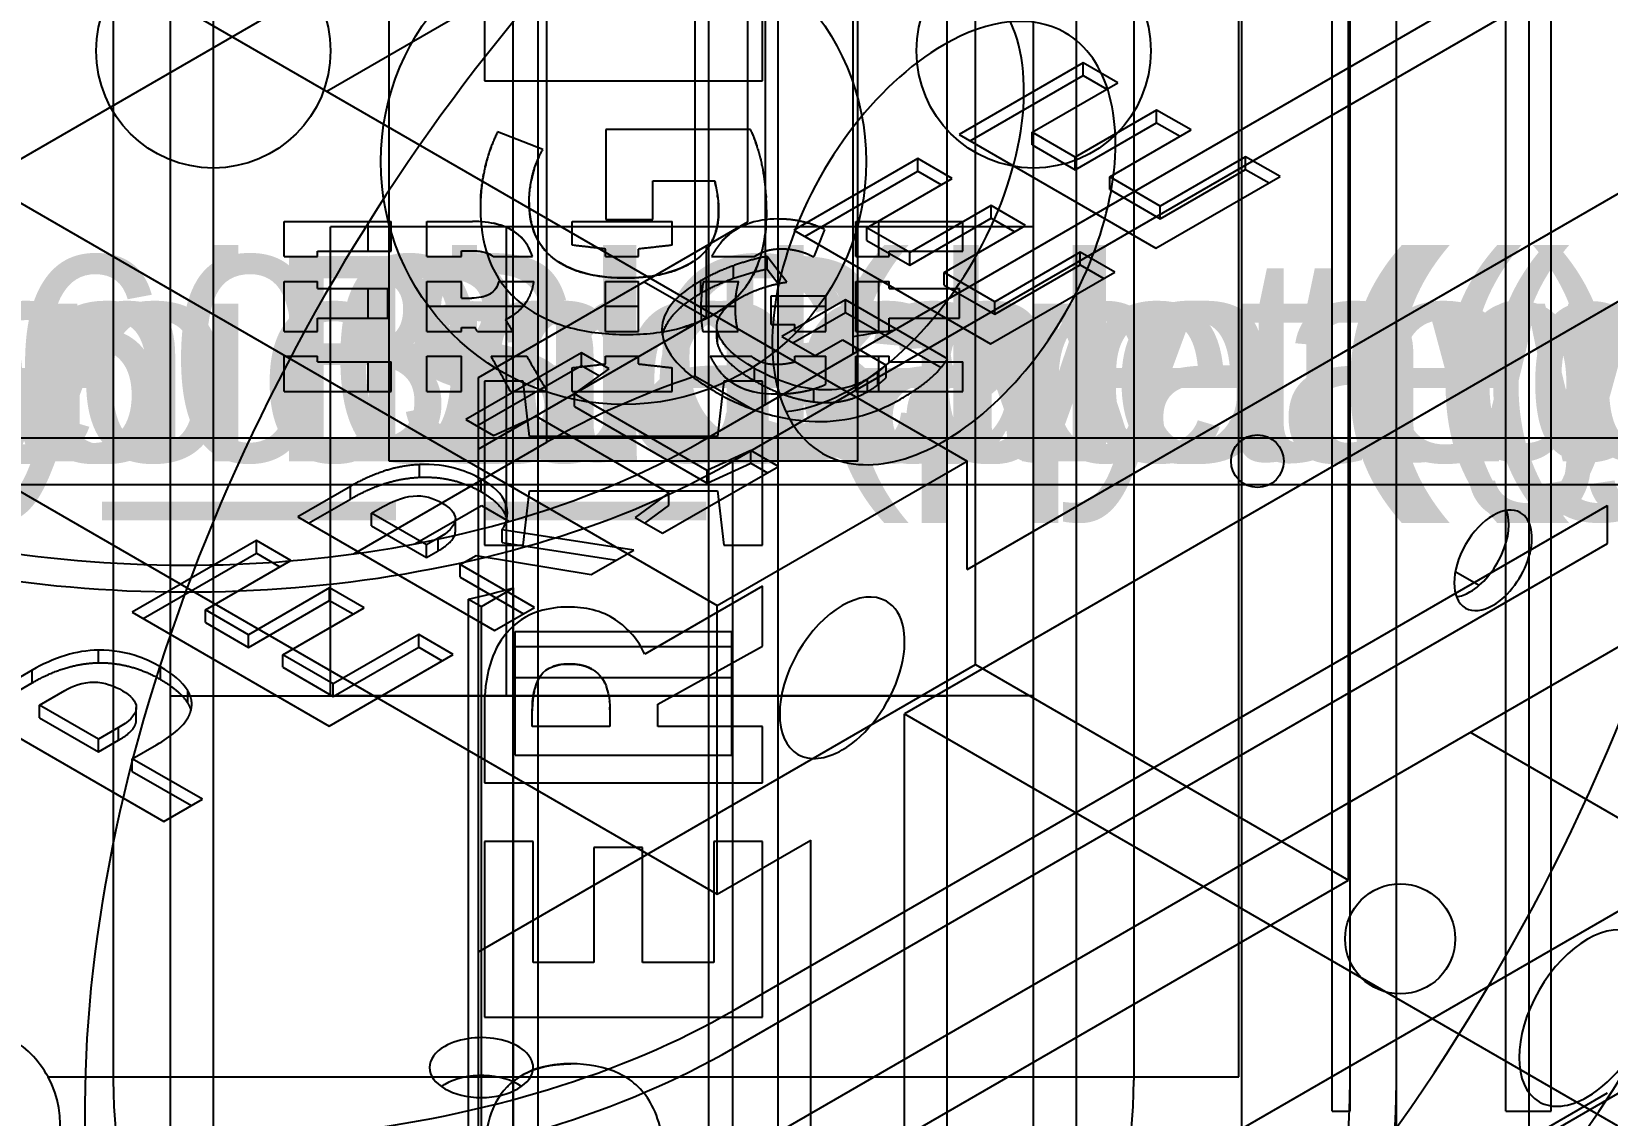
# Model space of a CAD drawing. Header units: millimetres. Extents: x 179.6 to 240.5, y 113.4 to 183.6.
# Drawn here: x 199.9 to 226.79, y 137.34 to 155.83 of the extents above; entities that cross this region are included whole.
import ezdxf
from ezdxf.enums import TextEntityAlignment as Align

# ---------------------------------------------------------------- set-up
doc = ezdxf.new("R2010")
doc.units = ezdxf.units.MM
for name, color, linetype in [('A_08_Bay_Brackets_Bay_Lid', 7, 'CONTINUOUS'), ('A_08_Bay_Brackets_El_AS5600_Cap', 7, 'CONTINUOUS'), ('A_08_Bay_Brackets_El_Servo_Bracket', 7, 'CONTINUOUS'), ('A_08_Bay_Brackets_El_Servo_Sleeve', 7, 'CONTINUOUS'), ('A_08_Bay_Brackets_El_Sleeve_Backplate', 7, 'CONTINUOUS'), ('A_08_Bay_Brackets_Electronics_Bay', 7, 'CONTINUOUS'), ('V_08_Bay_Brackets_Bay_Lid_0', 7, 'CONTINUOUS'), ('V_08_Bay_Brackets_Bay_Lid_1', 7, 'CONTINUOUS'), ('V_08_Bay_Brackets_Bay_Lid_2', 7, 'CONTINUOUS'), ('V_08_Bay_Brackets_Bay_Lid_3', 7, 'CONTINUOUS'), ('V_08_Bay_Brackets_El_AS5600_Cap_0', 7, 'CONTINUOUS'), ('V_08_Bay_Brackets_El_AS5600_Cap_1', 7, 'CONTINUOUS'), ('V_08_Bay_Brackets_El_AS5600_Cap_2', 7, 'CONTINUOUS'), ('V_08_Bay_Brackets_El_AS5600_Cap_3', 7, 'CONTINUOUS'), ('V_08_Bay_Brackets_El_Servo_Bracket_0', 7, 'CONTINUOUS'), ('V_08_Bay_Brackets_El_Servo_Bracket_1', 7, 'CONTINUOUS'), ('V_08_Bay_Brackets_El_Servo_Bracket_2', 7, 'CONTINUOUS'), ('V_08_Bay_Brackets_El_Servo_Bracket_3', 7, 'CONTINUOUS'), ('V_08_Bay_Brackets_El_Servo_Sleeve_1', 7, 'CONTINUOUS'), ('V_08_Bay_Brackets_El_Servo_Sleeve_2', 7, 'CONTINUOUS'), ('V_08_Bay_Brackets_El_Servo_Sleeve_3', 7, 'CONTINUOUS'), ('V_08_Bay_Brackets_El_Sleeve_Backplate_0', 7, 'CONTINUOUS'), ('V_08_Bay_Brackets_El_Sleeve_Backplate_1', 7, 'CONTINUOUS'), ('V_08_Bay_Brackets_El_Sleeve_Backplate_3', 7, 'CONTINUOUS'), ('V_08_Bay_Brackets_Electronics_Bay_0', 7, 'CONTINUOUS'), ('V_08_Bay_Brackets_Electronics_Bay_1', 7, 'CONTINUOUS'), ('V_08_Bay_Brackets_Electronics_Bay_2', 7, 'CONTINUOUS'), ('V_08_Bay_Brackets_Electronics_Bay_3', 7, 'CONTINUOUS')]:
    doc.layers.add(name, color=color, linetype=linetype)
doc.styles.get("Standard").update_dxf_attribs({"font": 'arial.ttf'})

msp = doc.modelspace()

# ---------------------------------------------------------------- linework, layer by layer
at = {"layer": 'V_08_Bay_Brackets_Bay_Lid_0'}
msp.add_line((223.194, 148.104), (223.194, 148.896), dxfattribs=at)
for points in [[(196.806, 148.896), (197.136, 148.896), (198.112, 148.896), (199.684, 148.896), (201.773, 148.896), (204.275, 148.896), (207.064, 148.896), (210, 148.896), (212.936, 148.896), (215.725, 148.896), (218.227, 148.896), (220.316, 148.896), (221.888, 148.896), (222.864, 148.896), (223.194, 148.896)], [(196.806, 148.104), (197.136, 148.104), (198.112, 148.104), (199.684, 148.104), (201.773, 148.104), (204.275, 148.104), (207.064, 148.104), (210, 148.104), (212.936, 148.104), (215.725, 148.104), (218.227, 148.104), (220.316, 148.104), (221.888, 148.104), (222.864, 148.104), (223.194, 148.104)]]:
    msp.add_open_spline(points, degree=1, dxfattribs=at)
at = {"layer": 'V_08_Bay_Brackets_Bay_Lid_1'}
for p, q in [((223.194, 137.944), (223.194, 159.056)), ((207.625, 157.98), (207.625, 154.986)), ((212.375, 154.986), (212.375, 157.98)), ((207.625, 154.986), (212.375, 154.986)), ((212.169, 154.155), (209.701, 154.155)), ((209.701, 154.155), (209.701, 152.625)), ((208.623, 153.815), (207.851, 154.115)), ((210.499, 152.625), (210.499, 153.283)), ((210.499, 153.283), (211.557, 153.283)), ((209.701, 152.625), (210.499, 152.625)), ((207.625, 149.864), (207.625, 147.07)), ((208.29, 149.864), (207.625, 149.864)), ((208.397, 148.919), (208.29, 149.864)), ((211.71, 149.864), (211.603, 148.919)), ((212.375, 149.864), (211.71, 149.864)), ((212.375, 147.07), (212.375, 149.864)), ((211.603, 148.919), (208.397, 148.919)), ((208.29, 147.07), (208.397, 147.994)), ((208.397, 147.994), (211.603, 147.994)), ((211.603, 147.994), (211.71, 147.07)), ((207.625, 147.07), (208.29, 147.07)), ((211.71, 147.07), (212.375, 147.07)), ((212.375, 146.371), (210.366, 145.207)), ((212.375, 145.346), (212.375, 146.371)), ((210.585, 144.355), (212.375, 145.346)), ((207.625, 144.282), (207.625, 143.012)), ((208.443, 143.976), (208.443, 144.242)), ((209.767, 144.262), (209.767, 143.976)), ((210.585, 143.976), (210.585, 144.355)), ((209.767, 143.976), (208.443, 143.976)), ((212.375, 143.976), (210.585, 143.976)), ((212.375, 143.012), (212.375, 143.976)), ((207.625, 143.012), (212.375, 143.012)), ((207.625, 142.014), (207.625, 139.02)), ((208.457, 142.014), (207.625, 142.014)), ((208.457, 139.951), (208.457, 142.014)), ((209.494, 141.914), (209.494, 139.951)), ((210.326, 141.914), (209.494, 141.914)), ((210.326, 139.951), (210.326, 141.914)), ((212.375, 142.014), (211.543, 142.014)), ((211.543, 142.014), (211.543, 139.951)), ((212.375, 139.02), (212.375, 142.014)), ((209.494, 139.951), (208.457, 139.951)), ((211.543, 139.951), (210.326, 139.951)), ((207.625, 139.02), (212.375, 139.02))]:
    msp.add_line(p, q, dxfattribs=at)
msp.add_arc((210, 137.944), 13.194, 180, 0, dxfattribs=at)
for points, degree in [([(212.381, 153.476), (212.316, 153.826), (212.169, 154.155)], 2), ([(207.851, 154.115), (207.712, 153.831), (207.638, 153.516)], 2), ([(207.73, 153.827), (207.752, 153.887)], 1), ([(207.788, 153.977), (207.788, 153.977)], 1), ([(212.185, 154.117), (212.236, 153.998), (212.276, 153.88)], 2), ([(207.651, 153.567), (207.677, 153.661)], 1), ([(207.684, 153.685), (207.684, 153.685)], 1), ([(207.691, 153.708), (207.73, 153.827)], 1), ([(208.447, 153.376), (208.503, 153.609), (208.623, 153.815)], 2), ([(208.56, 153.695), (208.522, 153.617), (208.493, 153.534)], 2), ([(212.297, 153.816), (212.3, 153.808)], 1), ([(212.342, 153.657), (212.347, 153.639)], 1), ([(207.638, 153.516), (207.557, 153.17), (207.559, 152.811)], 2), ([(207.597, 153.309), (207.6, 153.327)], 1), ([(207.604, 153.349), (207.615, 153.408)], 1), ([(207.638, 153.516), (207.648, 153.556)], 1), ([(208.39, 152.911), (208.39, 153.146), (208.447, 153.376)], 2), ([(208.447, 153.376), (208.429, 153.296)], 1), ([(208.475, 153.48), (208.447, 153.376)], 1), ([(212.441, 152.744), (212.444, 153.116), (212.381, 153.476)], 2), ([(207.562, 152.967), (207.566, 153.06), (207.576, 153.15)], 2), ([(207.58, 153.185), (207.585, 153.224)], 1), ([(208.408, 153.174), (208.407, 153.163)], 1), ([(211.557, 153.283), (211.583, 153.162), (211.603, 153.037)], 2), ([(211.576, 153.192), (211.557, 153.283)], 1), ([(212.411, 153.277), (212.418, 153.215)], 1), ([(208.39, 152.911), (208.39, 152.265), (208.823, 151.946)], 2), ([(211.603, 153.037), (211.624, 152.906), (211.623, 152.764)], 2), ([(211.61, 152.991), (211.603, 153.037)], 1), ([(211.623, 152.764), (211.623, 152.837), (211.618, 152.905)], 2), ([(212.434, 153.026), (212.435, 152.998)], 1), ([(212.441, 152.79), (212.441, 152.744)], 1), ([(211.474, 152.187), (211.623, 152.424), (211.623, 152.764)], 2), ([(212.441, 152.744), (212.44, 152.658)], 1), ([(212.432, 152.498), (212.425, 152.413), (212.414, 152.333)], 2), ([(211.318, 152.003), (211.327, 152.011)], 1), ([(211.413, 152.103), (211.441, 152.139)], 1), ([(212.34, 151.993), (212.328, 151.956)], 1), ([(212.373, 152.114), (212.37, 152.101)], 1), ([(210.033, 151.627), (209.61, 151.627), (209.166, 151.694), (208.823, 151.946)], 3), ([(208.823, 151.946), (209.255, 151.627), (210.033, 151.627)], 2), ([(211.191, 151.906), (210.852, 151.689), (210.435, 151.627), (210.033, 151.627)], 3), ([(210.033, 151.627), (210.758, 151.627), (211.191, 151.906)], 2), ([(211.191, 151.906), (211.236, 151.937)], 1), ([(212.292, 151.854), (212.216, 151.661), (212.103, 151.5)], 2), ([(211.8, 151.178), (211.469, 150.912), (211.015, 150.783)], 2), ([(209.864, 145.796), (209.629, 145.954), (209.34, 146.013), (209.055, 146.012)], 3), ([(210.366, 145.207), (210.253, 145.444), (210.081, 145.651), (209.864, 145.796)], 3), ([(208.583, 144.838), (208.686, 144.992), (208.886, 145.043), (209.075, 145.04)], 3), ([(209.075, 145.04), (208.909, 145.04), (208.789, 144.995)], 2), ([(209.452, 144.958), (209.3, 145.04), (209.075, 145.04)], 2), ([(208.583, 144.838), (208.443, 144.635), (208.443, 144.242)], 2), ([(208.443, 144.242), (208.444, 144.453), (208.471, 144.671), (208.583, 144.838)], 3), ([(209.526, 144.91), (209.517, 144.917)], 1), ([(209.627, 144.806), (209.599, 144.844), (209.566, 144.875)], 2), ([(209.649, 144.773), (209.647, 144.775)], 1), ([(209.685, 144.706), (209.674, 144.729)], 1), ([(209.717, 144.625), (209.708, 144.651)], 1), ([(209.734, 144.566), (209.718, 144.621)], 1), ([(209.761, 144.401), (209.761, 144.405)], 1), ([(209.767, 144.262), (209.767, 144.307)], 1), ([(208.008, 137.822), (208.39, 138.221), (209.102, 138.221)], 2), ([(209.93, 138.052), (209.675, 138.174), (209.388, 138.222), (209.102, 138.221)], 3), ([(210.486, 137.513), (210.362, 137.746), (210.169, 137.94), (209.93, 138.052)], 3), ([(210.685, 136.545), (210.684, 136.879), (210.642, 137.221), (210.486, 137.513)], 3)]:
    msp.add_open_spline(points, degree=degree, dxfattribs=at)
for points, knots in [([(207.559, 152.811), (207.558, 152.532), (207.594, 152.251), (207.688, 151.988), (207.792, 151.689), (207.977, 151.42), (208.221, 151.218)], [0, 0, 0, 0, 0.468501, 0.468501, 0.468501, 1, 1, 1, 1]), ([(208.823, 151.946), (208.661, 152.064), (208.536, 152.23), (208.469, 152.419), (208.414, 152.577), (208.388, 152.741), (208.39, 152.911)], [0, 0, 0, 0, 0.546435, 0.546435, 0.546435, 1, 1, 1, 1]), ([(211.623, 152.764), (211.625, 152.633), (211.606, 152.505), (211.566, 152.382), (211.502, 152.185), (211.366, 152.017), (211.191, 151.906)], [0, 0, 0, 0, 0.384908, 0.384908, 0.384908, 1, 1, 1, 1]), ([(211.8, 151.178), (212.016, 151.35), (212.183, 151.58), (212.285, 151.836), (212.4, 152.123), (212.441, 152.435), (212.441, 152.744)], [0, 0, 0, 0, 0.47239, 0.47239, 0.47239, 1, 1, 1, 1]), ([(208.221, 151.218), (208.473, 151.005), (208.778, 150.861), (209.097, 150.776), (209.408, 150.693), (209.731, 150.662), (210.053, 150.662)], [0, 0, 0, 0, 0.506692, 0.506692, 0.506692, 1, 1, 1, 1]), ([(210.053, 150.662), (210.358, 150.662), (210.664, 150.691), (210.959, 150.768), (211.263, 150.847), (211.555, 150.98), (211.8, 151.178)], [0, 0, 0, 0, 0.491678, 0.491678, 0.491678, 1, 1, 1, 1]), ([(209.055, 146.012), (208.886, 146.013), (208.721, 145.989), (208.56, 145.94), (208.345, 145.871), (208.15, 145.742), (208.004, 145.569)], [0, 0, 0, 0, 0.425076, 0.425076, 0.425076, 1, 1, 1, 1]), ([(208.004, 145.569), (207.871, 145.415), (207.78, 145.228), (207.722, 145.033), (207.65, 144.791), (207.625, 144.536), (207.625, 144.282)], [0, 0, 0, 0, 0.447489, 0.447489, 0.447489, 1, 1, 1, 1]), ([(209.075, 145.04), (209.189, 145.043), (209.298, 145.023), (209.403, 144.982), (209.5, 144.941), (209.579, 144.876), (209.639, 144.788), (209.74, 144.636), (209.767, 144.445), (209.767, 144.262)], [0, 0, 0, 0, 0.279903, 0.279903, 0.279903, 0.540968, 0.540968, 0.540968, 1, 1, 1, 1]), ([(209.102, 138.221), (208.944, 138.223), (208.788, 138.206), (208.634, 138.17), (208.398, 138.115), (208.175, 137.999), (208.008, 137.822)], [0, 0, 0, 0, 0.391728, 0.391728, 0.391728, 1, 1, 1, 1]), ([(208.008, 137.822), (207.872, 137.681), (207.778, 137.503), (207.72, 137.315), (207.649, 137.086), (207.625, 136.845), (207.625, 136.605)], [0, 0, 0, 0, 0.452398, 0.452398, 0.452398, 1, 1, 1, 1])]:
    msp.add_open_spline(points, degree=3, knots=knots, dxfattribs=at)
at = {"layer": 'V_08_Bay_Brackets_Bay_Lid_2'}
for p, q in [((199.444, 148.896), (220.556, 148.896)), ((220.556, 148.104), (220.556, 148.896)), ((199.444, 148.104), (220.556, 148.104))]:
    msp.add_line(p, q, dxfattribs=at)
for points in [[(220.556, 148.896), (222.033, 148.896), (223.492, 148.896), (224.913, 148.896), (226.28, 148.896), (227.575, 148.896), (228.782, 148.896), (229.885, 148.896), (230.871, 148.896), (231.728, 148.896), (232.443, 148.896), (233.01, 148.896), (233.419, 148.896), (233.667, 148.896), (233.75, 148.896)], [(220.556, 148.104), (222.033, 148.104), (223.492, 148.104), (224.913, 148.104), (226.28, 148.104), (227.575, 148.104), (228.782, 148.104), (229.885, 148.104), (230.871, 148.104), (231.728, 148.104), (232.443, 148.104), (233.01, 148.104), (233.419, 148.104), (233.667, 148.104), (233.75, 148.104)]]:
    msp.add_open_spline(points, degree=1, dxfattribs=at)
at = {"layer": 'V_08_Bay_Brackets_Bay_Lid_3'}
for p, q in [((193.206, 149.901), (208.134, 158.519)), ((217.847, 155.293), (215.73, 154.07)), ((218.435, 154.953), (217.847, 155.293)), ((217.847, 155.077), (217.847, 155.293)), ((215.916, 153.963), (217.847, 155.077)), ((216.976, 154.111), (218.435, 154.953)), ((217.847, 155.077), (218.248, 154.845)), ((219.098, 154.489), (217.71, 153.687)), ((219.686, 154.149), (219.098, 154.489)), ((219.098, 154.273), (219.098, 154.489)), ((217.71, 153.472), (219.098, 154.273)), ((218.298, 153.348), (219.686, 154.149)), ((219.098, 154.273), (219.499, 154.041)), ((215.73, 154.07), (219.088, 152.131)), ((217.71, 153.687), (216.976, 154.111)), ((216.976, 153.896), (216.976, 154.111)), ((216.976, 153.896), (217.71, 153.472)), ((215.024, 153.663), (212.907, 152.441)), ((215.612, 153.324), (215.024, 153.663)), ((215.024, 153.448), (215.024, 153.663)), ((217.71, 153.472), (217.71, 153.687)), ((220.617, 153.693), (219.159, 152.851)), ((221.205, 153.353), (220.617, 153.693)), ((220.617, 153.477), (220.617, 153.693)), ((213.094, 152.333), (215.024, 153.448)), ((214.154, 152.482), (215.612, 153.324)), ((215.024, 153.448), (215.425, 153.216)), ((219.159, 152.851), (218.298, 153.348)), ((218.298, 153.132), (218.298, 153.348)), ((219.088, 152.131), (221.205, 153.353)), ((219.159, 152.635), (220.617, 153.477)), ((220.617, 153.477), (221.019, 153.246)), ((218.298, 153.132), (219.159, 152.635)), ((216.275, 152.859), (214.887, 152.058)), ((216.863, 152.52), (216.275, 152.859)), ((216.275, 152.644), (216.275, 152.859)), ((219.159, 152.635), (219.159, 152.851)), ((214.887, 151.842), (216.275, 152.644)), ((215.475, 151.718), (216.863, 152.52)), ((216.275, 152.644), (216.677, 152.412)), ((212.907, 152.441), (216.266, 150.502)), ((214.887, 152.058), (214.154, 152.482)), ((214.154, 152.266), (214.154, 152.482)), ((214.154, 152.266), (214.887, 151.842)), ((212.785, 151.555), (212.451, 151.993)), ((212.451, 151.777), (212.451, 151.993)), ((214.887, 151.842), (214.887, 152.058)), ((217.795, 152.063), (216.336, 151.221)), ((218.383, 151.724), (217.795, 152.063)), ((217.795, 151.848), (217.795, 152.063)), ((211.877, 151.62), (211.877, 151.835)), ((212.451, 151.777), (212.64, 151.529)), ((216.336, 151.221), (215.475, 151.718)), ((215.475, 151.503), (215.475, 151.718)), ((216.266, 150.502), (218.383, 151.724)), ((216.336, 151.006), (217.795, 151.848)), ((217.795, 151.848), (218.196, 151.616)), ((211.322, 151.364), (211.322, 151.58)), ((215.475, 151.503), (216.336, 151.006)), ((213.787, 151.254), (212.705, 150.629)), ((215.532, 150.246), (213.787, 151.254)), ((213.787, 151.038), (213.787, 151.254)), ((216.336, 151.006), (216.336, 151.221)), ((212.891, 150.521), (213.787, 151.038)), ((213.787, 151.038), (215.419, 150.096)), ((211.604, 150.495), (211.604, 150.711)), ((212.705, 150.629), (213.269, 150.303)), ((213.269, 150.303), (213.735, 150.572)), ((213.735, 150.572), (214.483, 150.14)), ((209.285, 150.35), (207.309, 149.209)), ((207.496, 149.101), (209.285, 150.134)), ((209.755, 150.078), (209.285, 150.35)), ((209.285, 150.134), (209.285, 150.35)), ((209.285, 150.134), (209.59, 149.958)), ((214.483, 149.925), (214.483, 150.14)), ((209.163, 149.649), (209.755, 150.078)), ((212.234, 149.871), (212.234, 150.086)), ((214.163, 149.686), (214.163, 149.901)), ((214.342, 149.805), (214.342, 150.021)), ((211.43, 148.34), (209.163, 149.649)), ((209.163, 149.433), (209.163, 149.649)), ((213.25, 149.512), (213.25, 149.728)), ((209.163, 149.433), (211.43, 148.124)), ((207.309, 149.209), (207.78, 148.937)), ((207.78, 148.937), (208.509, 149.271)), ((208.509, 149.271), (210.776, 147.962)), ((212.173, 148.682), (211.43, 148.34)), ((212.644, 148.41), (212.173, 148.682)), ((212.173, 148.466), (212.173, 148.682)), ((206.516, 148.226), (206.516, 148.442)), ((210.668, 147.27), (212.644, 148.41)), ((211.43, 148.124), (212.173, 148.466)), ((211.43, 148.124), (211.43, 148.34)), ((212.173, 148.466), (212.457, 148.303)), ((205.338, 148.071), (204.44, 147.552)), ((205.338, 147.855), (205.338, 148.071)), ((207.573, 147.978), (207.573, 148.193)), ((210.776, 147.962), (210.198, 147.541)), ((210.776, 147.747), (210.776, 147.962)), ((204.626, 147.444), (205.338, 147.855)), ((205.7, 147.612), (205.888, 147.721)), ((207.991, 147.559), (207.991, 147.775)), ((210.363, 147.446), (210.776, 147.747)), ((211.866, 139.127), (226.794, 147.746)), ((226.794, 147.099), (226.794, 147.746)), ((204.44, 147.552), (207.798, 145.613)), ((206.636, 147.071), (205.7, 147.612)), ((205.7, 147.396), (205.7, 147.612)), ((210.198, 147.541), (210.668, 147.27)), ((203.734, 147.145), (201.617, 145.923)), ((204.322, 146.805), (203.734, 147.145)), ((203.734, 146.929), (203.734, 147.145)), ((205.7, 147.396), (206.636, 146.856)), ((206.839, 147.188), (206.636, 147.071)), ((206.839, 146.973), (206.839, 147.188)), ((210.174, 146.984), (207.93, 147.329)), ((207.93, 147.114), (207.93, 147.329)), ((201.804, 145.815), (203.734, 146.929)), ((203.734, 146.929), (204.135, 146.698)), ((206.636, 146.856), (206.636, 147.071)), ((206.636, 146.856), (206.839, 146.973)), ((207.215, 146.737), (207.483, 146.892)), ((207.483, 146.892), (209.449, 146.566)), ((207.93, 147.114), (209.879, 146.814)), ((209.449, 146.566), (210.174, 146.984)), ((211.866, 138.481), (226.794, 147.099)), ((202.864, 145.963), (204.322, 146.805)), ((208.48, 146.007), (207.215, 146.737)), ((207.215, 146.522), (207.215, 146.737)), ((204.985, 146.341), (203.597, 145.54)), ((205.573, 146.001), (204.985, 146.341)), ((204.985, 146.125), (204.985, 146.341)), ((207.215, 146.522), (208.294, 145.899)), ((203.597, 145.324), (204.985, 146.125)), ((204.985, 146.125), (205.387, 145.894)), ((201.617, 145.923), (204.976, 143.983)), ((203.597, 145.54), (202.864, 145.963)), ((202.864, 145.748), (202.864, 145.963)), ((204.185, 145.2), (205.573, 146.001)), ((207.798, 145.613), (208.48, 146.007)), ((202.864, 145.748), (203.597, 145.324)), ((203.597, 145.324), (203.597, 145.54)), ((206.505, 145.545), (205.046, 144.703)), ((207.093, 145.206), (206.505, 145.545)), ((206.505, 145.33), (206.505, 145.545)), ((201.041, 145.062), (201.041, 145.277)), ((205.046, 144.488), (206.505, 145.33)), ((206.505, 145.33), (206.906, 145.098)), ((202.097, 144.778), (202.097, 144.994)), ((205.046, 144.703), (204.185, 145.2)), ((204.185, 144.985), (204.185, 145.2)), ((204.185, 144.985), (205.046, 144.488)), ((204.976, 143.983), (207.093, 145.206)), ((199.909, 144.937), (198.795, 144.293)), ((198.981, 144.185), (199.909, 144.721)), ((199.909, 144.721), (199.909, 144.937)), ((200.032, 144.339), (200.465, 144.589)), ((202.563, 144.371), (202.563, 144.586)), ((205.046, 144.488), (205.046, 144.703)), ((198.795, 144.293), (202.153, 142.354)), ((201.039, 143.758), (200.032, 144.339)), ((200.032, 144.124), (200.032, 144.339)), ((201.683, 144.069), (201.683, 144.285)), ((200.032, 144.124), (201.039, 143.542)), ((201.382, 143.956), (201.039, 143.758)), ((201.382, 143.741), (201.382, 143.956)), ((201.039, 143.542), (201.039, 143.758)), ((201.039, 143.542), (201.382, 143.741)), ((201.617, 143.424), (202.031, 143.663)), ((202.812, 142.734), (201.617, 143.424)), ((201.617, 143.208), (201.617, 143.424)), ((201.617, 143.208), (202.625, 142.626)), ((202.153, 142.354), (202.812, 142.734)), ((211.866, 138.481), (211.866, 139.127))]:
    msp.add_line(p, q, dxfattribs=at)
for centre, major_axis, start_param, end_param in [((217.464, 153.132), (13.194, 0), 0, 2.356194), ((202.536, 144.514), (13.194, 0), 3.141593, 5.497787), ((202.536, 143.868), (13.194, 0), 3.141593, 5.497787), ((207.574, 138.158), (-0.884, 0), -3.141593, -0.785398), ((207.574, 138.158), (-0.884, 0), -0.785398, 0), ((207.574, 138.158), (-0.884, 0), 0, -3.141593), ((207.574, 137.511), (-0.884, 0), -2.455873, -0.785398), ((207.574, 137.511), (-0.884, 0), -0.785398, -0.685719)]:
    msp.add_ellipse(centre, major_axis=major_axis, ratio=0.57735, start_param=start_param, end_param=end_param, dxfattribs=at)
for points, degree in [([(212.451, 151.993), (212.151, 151.934), (211.877, 151.835)], 2), ([(211.877, 151.835), (211.575, 151.727), (211.322, 151.58)], 2), ([(211.877, 151.62), (212.168, 151.723), (212.451, 151.777)], 2), ([(211.322, 151.364), (211.585, 151.516), (211.877, 151.62)], 2), ([(211.98, 151.281), (212.147, 151.377), (212.35, 151.448)], 2), ([(212.35, 151.448), (212.554, 151.52), (212.785, 151.555)], 2), ([(210.666, 150.642), (210.737, 151.027), (211.322, 151.364)], 2), ([(211.592, 150.801), (211.589, 150.984), (211.756, 151.154), (211.98, 151.281)], 3), ([(210.656, 150.751), (210.656, 150.705), (210.663, 150.659)], 2), ([(211.604, 150.711), (211.592, 150.756), (211.592, 150.801)], 2), ([(211.592, 150.586), (211.592, 150.801)], 1), ([(212.234, 150.086), (211.936, 150.259), (211.669, 150.468), (211.604, 150.711)], 3), ([(211.592, 150.586), (211.592, 150.541), (211.604, 150.495)], 2), ([(211.604, 150.495), (211.684, 150.188), (212.234, 149.871)], 2), ([(214.483, 150.14), (214.416, 150.08), (214.342, 150.021)], 2), ([(215.203, 149.882), (215.404, 150.052), (215.532, 150.246)], 2), ([(213.25, 149.728), (212.857, 149.777), (212.519, 149.922), (212.234, 150.086)], 3), ([(212.234, 149.871), (212.747, 149.575), (213.25, 149.512)], 2), ([(214.342, 150.021), (214.264, 149.959), (214.163, 149.901)], 2), ([(214.342, 149.805), (214.417, 149.865), (214.483, 149.925)], 2), ([(214.728, 149.559), (214.992, 149.71), (215.203, 149.882)], 2), ([(213.25, 149.512), (213.754, 149.45), (214.163, 149.686)], 2), ([(214.163, 149.686), (214.267, 149.746), (214.342, 149.805)], 2), ([(205.338, 147.855), (205.936, 148.2), (206.516, 148.226)], 2), ([(206.516, 148.226), (207.097, 148.252), (207.573, 147.978)], 2), ([(207.991, 147.775), (207.937, 147.935), (207.775, 148.077), (207.573, 148.193)], 3), ([(207.573, 147.978), (207.916, 147.779), (207.991, 147.559)], 2), ([(205.888, 147.721), (206.038, 147.806), (206.211, 147.885), (206.408, 147.906)], 3), ([(206.408, 147.906), (206.59, 147.927), (206.768, 147.866), (206.9, 147.788)], 3), ([(206.9, 147.788), (207.028, 147.715), (207.131, 147.62), (207.13, 147.515)], 3), ([(208.018, 147.618), (208.018, 147.697), (207.991, 147.775)], 2), ([(207.13, 147.515), (207.129, 147.387), (206.991, 147.276), (206.839, 147.188)], 3), ([(207.13, 147.299), (207.13, 147.515)], 1), ([(207.93, 147.329), (208.017, 147.47), (208.018, 147.618)], 2), ([(207.991, 147.559), (208.006, 147.51)], 1), ([(206.839, 146.973), (207.13, 147.141), (207.13, 147.299)], 2), ([(199.909, 144.721), (200.488, 145.055), (201.041, 145.062)], 2), ([(201.041, 145.062), (201.594, 145.069), (202.097, 144.778)], 2), ([(202.563, 144.586), (202.468, 144.74), (202.299, 144.877), (202.097, 144.994)], 3), ([(200.465, 144.589), (200.601, 144.668), (200.772, 144.735), (200.959, 144.733)], 3), ([(200.959, 144.733), (201.144, 144.731), (201.312, 144.665), (201.448, 144.586)], 3), ([(202.097, 144.778), (202.431, 144.585), (202.563, 144.371)], 2), ([(201.448, 144.586), (201.586, 144.508), (201.686, 144.406), (201.684, 144.297)], 3), ([(202.632, 144.357), (202.631, 144.475), (202.563, 144.586)], 2), ([(201.683, 144.285), (201.675, 144.159), (201.54, 144.047), (201.382, 143.956)], 3), ([(201.684, 144.297), (201.683, 144.285)], 1), ([(201.684, 144.081), (201.684, 144.297)], 1), ([(202.563, 144.371), (202.6, 144.31), (202.617, 144.248)], 2), ([(202.574, 144.139), (202.63, 144.246), (202.632, 144.357)], 2), ([(201.382, 143.741), (201.674, 143.909), (201.683, 144.069)], 2), ([(201.684, 144.081), (201.683, 144.093)], 1), ([(201.683, 144.069), (201.684, 144.081)], 1), ([(202.031, 143.663), (202.267, 143.8), (202.478, 143.957), (202.574, 144.139)], 3)]:
    msp.add_open_spline(points, degree=degree, dxfattribs=at)
for points, degree, knots in [([(211.322, 151.58), (211.124, 151.466), (210.951, 151.336), (210.831, 151.191), (210.716, 151.052), (210.657, 150.905), (210.656, 150.751)], 3, [0, 0, 0, 0, 0.4685009, 0.4685009, 0.4685009, 0.9106173, 0.9106173, 0.9106173, 0.9106173]), ([(210.663, 150.659), (210.691, 150.469), (210.805, 150.286), (210.971, 150.121), (211.132, 149.96), (211.339, 149.816), (211.567, 149.684)], 3, [0, 0, 0, 0, 0.506692, 0.506692, 0.506692, 1, 1, 1, 1]), ([(214.163, 149.901), (214.071, 149.847), (213.967, 149.803), (213.852, 149.769), (213.668, 149.714), (213.452, 149.701), (213.25, 149.728)], 3, [0, 0, 0, 0, 0.384908, 0.384908, 0.384908, 1, 1, 1, 1]), ([(211.567, 149.684), (211.781, 149.558), (212.02, 149.449), (212.282, 149.358), (212.552, 149.266), (212.853, 149.201), (213.166, 149.182)], 3, [0, 0, 0, 0, 0.491678, 0.491678, 0.491678, 1, 1, 1, 1]), ([(213.166, 149.182), (213.44, 149.164), (213.721, 149.189), (213.975, 149.253), (214.259, 149.322), (214.509, 149.433), (214.728, 149.559)], 3, [0, 0, 0, 0, 0.47239, 0.47239, 0.47239, 1, 1, 1, 1]), ([(206.516, 148.442), (206.209, 148.425), (205.937, 148.338), (205.606, 148.23), (205.338, 148.071)], 2, [0, 0, 0, 0.447489, 0.447489, 1, 1, 1]), ([(207.573, 148.193), (207.454, 148.263), (207.32, 148.32), (207.171, 148.366), (206.971, 148.426), (206.742, 148.452), (206.516, 148.442)], 3, [0, 0, 0, 0, 0.425076, 0.425076, 0.425076, 1, 1, 1, 1]), ([(201.041, 145.277), (200.845, 145.275), (200.652, 145.241), (200.478, 145.188), (200.268, 145.121), (200.078, 145.037), (199.909, 144.937)], 3, [0, 0, 0, 0, 0.452398, 0.452398, 0.452398, 1, 1, 1, 1]), ([(202.097, 144.994), (201.986, 145.059), (201.864, 145.115), (201.73, 145.164), (201.524, 145.237), (201.284, 145.281), (201.041, 145.277)], 3, [0, 0, 0, 0, 0.391728, 0.391728, 0.391728, 1, 1, 1, 1])]:
    msp.add_open_spline(points, degree=degree, knots=knots, dxfattribs=at)
at = {"layer": 'V_08_Bay_Brackets_El_AS5600_Cap_0'}
for points in [[(203, 128.5), (203, 129.001), (203, 130.481), (203, 132.863), (203, 136.03), (203, 139.822), (203, 144.05), (203, 148.5), (203, 152.95), (203, 157.178), (203, 160.97), (203, 164.137), (203, 166.519), (203, 167.999), (203, 168.5)], [(217, 128.5), (217, 128.939), (217, 130.238), (217, 132.34), (217, 135.152), (217, 138.55), (217, 142.386), (217, 146.49), (217, 150.682), (217, 154.779), (217, 158.6), (217, 161.977), (217, 164.761), (217, 166.831), (217, 168.096)]]:
    msp.add_open_spline(points, degree=1, dxfattribs=at)
at = {"layer": 'V_08_Bay_Brackets_El_AS5600_Cap_1'}
for p, q in [((217, 152.5), (205, 152.5)), ((208, 152.5), (208, 144.5)), ((217, 144.5), (217, 152.5)), ((217, 144.5), (205, 144.5))]:
    msp.add_line(p, q, dxfattribs=at)
for points, degree in [([(203, 128.5), (203, 129.001), (203, 130.481), (203, 132.863), (203, 136.03), (203, 139.822), (203, 144.05), (203, 148.5), (203, 152.95), (203, 157.178), (203, 160.97), (203, 164.137), (203, 166.519), (203, 167.999), (203, 168.5)], 1), ([(217, 152.5), (217, 154.395), (217, 156.233), (217, 157.997), (217, 159.671), (217, 161.238), (217, 162.683), (217, 163.992), (217, 165.153), (217, 166.155), (217, 166.989), (217, 167.645), (217, 168.118), (217, 168.404), (217, 168.5)], 1), ([(205, 144.5), (205, 147.131), (205, 149.869), (205, 152.5)], 3), ([(217, 128.5), (217, 128.596), (217, 128.882), (217, 129.355), (217, 130.011), (217, 130.845), (217, 131.847), (217, 133.008), (217, 134.317), (217, 135.762), (217, 137.329), (217, 139.003), (217, 140.767), (217, 142.605), (217, 144.5)], 1)]:
    msp.add_open_spline(points, degree=degree, dxfattribs=at)
at = {"layer": 'V_08_Bay_Brackets_El_AS5600_Cap_2'}
for p, q in [((206, 148.5), (206, 159)), ((214, 148.5), (214, 159)), ((220.5, 138), (220.5, 158.321)), ((214, 148.5), (206, 148.5)), ((200.179, 138), (220.5, 138))]:
    msp.add_line(p, q, dxfattribs=at)
for centre in [(203, 155.5), (217, 155.5)]:
    msp.add_circle(centre, 2, dxfattribs=at)
for centre, radius, start, end in [((210, 148.5), 20, 101.537, -90), ((210, 148.5), 20, -90, 78.463), ((198.686, 137.186), 1.7, 90, 28.5974), ((198.686, 137.186), 1.7, 28.5974, 61.4026)]:
    msp.add_arc(centre, radius, start, end, dxfattribs=at)
at = {"layer": 'V_08_Bay_Brackets_El_AS5600_Cap_3'}
for p, q in [((212.121, 152.582), (212.121, 160.009)), ((222.374, 141.356), (222.374, 157.948)), ((216.01, 145.03), (216.01, 156.869)), ((207.525, 149.929), (212.121, 152.582)), ((211.414, 150.949), (211.414, 152.174)), ((210.354, 151.562), (211.414, 150.949)), ((211.414, 150.949), (207.525, 148.704)), ((207.525, 133.337), (207.525, 149.929)), ((207.525, 140.131), (216.01, 145.03)), ((216.01, 145.03), (222.374, 141.356)), ((208.005, 133.06), (222.374, 141.356))]:
    msp.add_line(p, q, dxfattribs=at)
for centre, start_param, end_param in [((205.05, 151.358), 0, -3.141593), ((214.95, 145.642), -2.356194, 0), ((214.95, 145.642), -5.296429, -3.141593)]:
    msp.add_ellipse(centre, major_axis=(10, 17.321), ratio=0.57735, start_param=start_param, end_param=end_param, dxfattribs=at)
at = {"layer": 'V_08_Bay_Brackets_El_Servo_Bracket_0'}
for p, q in [((215.523, 144.496), (215.523, 170.179)), ((217.733, 126.821), (217.733, 170.179)), ((202.267, 144.496), (215.523, 144.496)), ((202.267, 126.821), (202.267, 144.496))]:
    msp.add_line(p, q, dxfattribs=at)
at = {"layer": 'V_08_Bay_Brackets_El_Servo_Bracket_1'}
for p, q in [((215.523, 124.75), (215.523, 172.25)), ((217.733, 124.75), (217.733, 172.25)), ((202.267, 130.273), (202.267, 166.727))]:
    msp.add_line(p, q, dxfattribs=at)
at = {"layer": 'V_08_Bay_Brackets_El_Servo_Bracket_2'}
for centre, radius in [((210, 153.609), 4.142), ((223.256, 140.353), 0.939)]:
    msp.add_circle(centre, radius, dxfattribs=at)
at = {"layer": 'V_08_Bay_Brackets_El_Servo_Bracket_3'}
for p, q in [((224.196, 146.619), (224.604, 146.383)), ((202.579, 131.25), (228.356, 146.132)), ((224.45, 143.878), (228.356, 141.623)), ((202.579, 126.741), (228.356, 141.623))]:
    msp.add_line(p, q, dxfattribs=at)
for centre, major_axis, start_param, end_param in [((215.468, 152.221), (-2.071, -3.587), 3.141593, 3.926991), ((213.906, 153.122), (-2.071, -3.587), 0.386689, 2.754904), ((215.468, 152.221), (-2.071, -3.587), 0, 3.141593), ((215.468, 152.221), (-2.071, -3.587), 3.926991, 0), ((224.841, 146.809), (0.469, 0.813), 0, -3.141593), ((224.447, 147.037), (0.469, 0.813), -2.356194, -0.433561), ((224.841, 146.809), (0.469, 0.813), -2.356194, 0), ((224.447, 147.037), (0.469, 0.813), -2.708032, -2.356194), ((224.841, 146.809), (0.469, 0.813), -3.141593, -2.356194)]:
    msp.add_ellipse(centre, major_axis=major_axis, ratio=0.57735, start_param=start_param, end_param=end_param, dxfattribs=at)
at = {"layer": 'V_08_Bay_Brackets_El_Servo_Sleeve_1'}
for p, q in [((208.115, 134.552), (208.115, 162.448)), ((212.639, 134.552), (212.639, 162.448))]:
    msp.add_line(p, q, dxfattribs=at)
at = {"layer": 'V_08_Bay_Brackets_El_Servo_Sleeve_2'}
msp.add_line((225.456, 133.044), (225.456, 163.956), dxfattribs=at)
at = {"layer": 'V_08_Bay_Brackets_El_Servo_Sleeve_3'}
for p, q in [((204.935, 154.81), (223.062, 165.275)), ((189.208, 163.89), (215.864, 148.5)), ((184.943, 161.428), (211.599, 146.038)), ((215.864, 146.653), (235.591, 158.042)), ((236.657, 156.811), (214.798, 144.191)), ((184.943, 156.503), (211.599, 141.113)), ((211.599, 146.038), (215.864, 148.5)), ((215.864, 146.653), (215.864, 148.5)), ((211.599, 141.113), (211.599, 146.038)), ((214.798, 118.951), (214.798, 144.191)), ((214.798, 144.191), (236.657, 131.571)), ((211.599, 141.113), (213.199, 142.036)), ((213.199, 119.258), (213.199, 142.036))]:
    msp.add_line(p, q, dxfattribs=at)
for start_param, end_param in [(0, -3.141593), (-2.356194, 0), (-3.141593, -2.356194)]:
    msp.add_ellipse((213.732, 144.806), major_axis=(0.754, 1.306), ratio=0.57735, start_param=start_param, end_param=end_param, dxfattribs=at)
at = {"layer": 'V_08_Bay_Brackets_El_Sleeve_Backplate_0'}
for p, q in [((208.546, 124.75), (208.546, 172.25)), ((211.454, 124.75), (211.454, 172.25))]:
    msp.add_line(p, q, dxfattribs=at)
at = {"layer": 'V_08_Bay_Brackets_El_Sleeve_Backplate_1'}
for p, q in [((208.546, 124.75), (208.546, 172.25)), ((211.454, 124.75), (211.454, 172.25))]:
    msp.add_line(p, q, dxfattribs=at)
at = {"layer": 'V_08_Bay_Brackets_El_Sleeve_Backplate_3'}
msp.add_line((194.234, 118.819), (227.822, 138.21), dxfattribs=at)
for start_param, end_param in [(0, -3.141593), (-2.356194, 0), (-3.141593, -2.356194)]:
    msp.add_ellipse((226.451, 139.002), major_axis=(0.824, 1.427), ratio=0.57735, start_param=start_param, end_param=end_param, dxfattribs=at)
at = {"layer": 'V_08_Bay_Brackets_Electronics_Bay_0'}
for p, q in [((223.194, 136.625), (223.194, 160.375)), ((222.093, 137.417), (222.093, 159.583)), ((222.403, 137.417), (222.403, 159.583)), ((204.207, 151.989), (204.207, 152.59)), ((205.64, 152.082), (205.64, 152.59)), ((206.036, 152.082), (206.036, 152.59)), ((206.646, 151.989), (206.646, 152.59)), ((209.126, 152.184), (209.126, 152.59)), ((210.833, 152.184), (210.833, 152.59)), ((213.964, 151.989), (213.964, 152.59)), ((214.36, 151.989), (214.36, 152.59)), ((215.793, 152.082), (215.793, 152.59)), ((204.776, 151.989), (204.776, 152.082)), ((207.235, 151.989), (207.235, 152.09)), ((209.691, 151.989), (209.691, 152.119)), ((210.256, 151.989), (210.256, 152.119)), ((214.533, 151.989), (214.533, 152.082)), ((204.207, 150.711), (204.207, 151.566)), ((204.776, 151.448), (204.776, 151.566)), ((205.64, 150.94), (205.64, 151.448)), ((205.975, 150.94), (205.975, 151.448)), ((206.646, 150.711), (206.646, 151.566)), ((207.235, 151.281), (207.235, 151.566)), ((209.691, 150.711), (209.691, 151.566)), ((210.256, 150.711), (210.256, 151.566)), ((213.964, 150.711), (213.964, 151.566)), ((214.36, 150.711), (214.36, 151.566)), ((214.533, 151.448), (214.533, 151.566)), ((215.732, 150.94), (215.732, 151.448)), ((212.521, 150.834), (212.521, 151.322)), ((213.456, 150.711), (213.456, 151.322)), ((204.776, 150.711), (204.776, 150.94)), ((214.533, 150.711), (214.533, 150.94)), ((207.235, 150.711), (207.235, 150.781)), ((212.923, 150.711), (212.923, 150.834)), ((204.207, 149.688), (204.207, 150.289)), ((204.776, 150.196), (204.776, 150.289)), ((205.64, 149.688), (205.64, 150.196)), ((206.036, 149.688), (206.036, 150.196)), ((206.646, 149.688), (206.646, 150.289)), ((207.235, 149.688), (207.235, 150.289)), ((209.126, 149.688), (209.126, 150.094)), ((209.691, 150.159), (209.691, 150.289)), ((210.256, 150.159), (210.256, 150.289)), ((210.833, 149.688), (210.833, 150.094)), ((212.923, 150.188), (212.923, 150.289)), ((213.456, 149.813), (213.456, 150.289)), ((213.964, 149.688), (213.964, 150.289)), ((214.36, 149.688), (214.36, 150.289)), ((214.533, 150.196), (214.533, 150.289)), ((215.793, 149.688), (215.793, 150.196)), ((208.153, 143.486), (208.153, 145.597)), ((211.847, 143.486), (211.847, 145.597)), ((222.093, 137.417), (222.403, 137.417))]:
    msp.add_line(p, q, dxfattribs=at)
for points, degree in [([(204.207, 152.59), (205.094, 152.59), (206.036, 152.59)], 2), ([(206.646, 152.59), (207.031, 152.59), (207.422, 152.59)], 2), ([(208.209, 152.359), (208.02, 152.526), (207.713, 152.594), (207.422, 152.59)], 3), ([(208.209, 152.359), (208.096, 152.457), (207.939, 152.526), (207.769, 152.559)], 3), ([(209.126, 152.59), (210.833, 152.59)], 1), ([(212.091, 152.537), (212.004, 152.502), (211.928, 152.456)], 2), ([(212.212, 152.577), (212.145, 152.557)], 1), ([(213.065, 152.582), (212.858, 152.631), (212.634, 152.631)], 2), ([(213.065, 152.582), (212.858, 152.631), (212.634, 152.631)], 2), ([(213.431, 152.452), (213.263, 152.535), (213.065, 152.582)], 2), ([(213.431, 152.452), (213.318, 152.508), (213.191, 152.548)], 2), ([(213.964, 152.59), (214.906, 152.59), (215.793, 152.59)], 2), ([(208.444, 151.989), (208.407, 152.124), (208.332, 152.254), (208.209, 152.359)], 3), ([(208.35, 152.199), (208.294, 152.286), (208.209, 152.359)], 2), ([(211.919, 152.45), (211.766, 152.354), (211.661, 152.226)], 2), ([(213.431, 152.452), (213.251, 151.989)], 1), ([(204.207, 151.989), (204.488, 151.989), (204.776, 151.989)], 2), ([(204.776, 152.082), (205.394, 152.082), (206.036, 152.082)], 2), ([(206.646, 151.989), (207.235, 151.989)], 1), ([(207.235, 152.09), (207.398, 152.09)], 1), ([(207.398, 152.09), (207.534, 152.091), (207.67, 152.069), (207.762, 152.005)], 3), ([(207.398, 152.09), (207.484, 152.091), (207.565, 152.078)], 2), ([(207.568, 152.077), (207.588, 152.073)], 1), ([(207.641, 152.06), (207.67, 152.051)], 1), ([(207.702, 152.038), (207.734, 152.024), (207.762, 152.005)], 2), ([(207.762, 152.005), (207.783, 151.989)], 1), ([(207.762, 152.005), (207.778, 151.993)], 1), ([(207.779, 151.992), (207.783, 151.989)], 1), ([(207.783, 151.989), (208.444, 151.989)], 1), ([(208.444, 151.989), (208.417, 152.088), (208.362, 152.18)], 2), ([(209.691, 152.119), (209.126, 152.184)], 1), ([(209.691, 151.989), (210.256, 151.989)], 1), ([(210.833, 152.184), (210.256, 152.119)], 1), ([(211.661, 152.226), (211.567, 152.113), (211.504, 151.989)], 2), ([(211.661, 152.226), (211.567, 152.113), (211.504, 151.989)], 2), ([(211.504, 151.989), (212.235, 151.989)], 1), ([(212.235, 151.989), (212.353, 152.08), (212.525, 152.125), (212.695, 152.123)], 3), ([(212.445, 152.091), (212.511, 152.109), (212.581, 152.117)], 2), ([(212.593, 152.118), (212.644, 152.123), (212.695, 152.123)], 2), ([(212.695, 152.123), (212.84, 152.122), (212.98, 152.088)], 2), ([(212.695, 152.123), (212.84, 152.122), (212.98, 152.088)], 2), ([(212.98, 152.088), (213.117, 152.055), (213.234, 151.989)], 2), ([(212.98, 152.088), (213.049, 152.071), (213.114, 152.046)], 2), ([(213.234, 151.989), (213.251, 151.989)], 1), ([(213.964, 151.989), (214.251, 151.989), (214.533, 151.989)], 2), ([(214.533, 152.082), (215.177, 152.082), (215.793, 152.082)], 2), ([(204.207, 151.566), (204.488, 151.566), (204.776, 151.566)], 2), ([(204.776, 151.448), (205.365, 151.448), (205.975, 151.448)], 2), ([(206.646, 151.566), (207.235, 151.566)], 1), ([(207.816, 151.442), (207.81, 151.433)], 1), ([(207.823, 151.452), (207.823, 151.452)], 1), ([(207.871, 151.566), (207.858, 151.512), (207.829, 151.463)], 2), ([(207.871, 151.566), (208.47, 151.566)], 1), ([(208.347, 151.222), (208.45, 151.384), (208.47, 151.566)], 2), ([(208.347, 151.222), (208.45, 151.384), (208.47, 151.566)], 2), ([(209.691, 151.566), (210.256, 151.566)], 1), ([(211.362, 151.566), (211.32, 151.338), (211.321, 151.106)], 2), ([(211.362, 151.566), (211.966, 151.566)], 1), ([(211.362, 151.566), (211.966, 151.566)], 1), ([(211.911, 151.119), (211.907, 151.346), (211.966, 151.566)], 2), ([(211.911, 151.119), (211.907, 151.346), (211.966, 151.566)], 2), ([(213.964, 151.566), (214.251, 151.566), (214.533, 151.566)], 2), ([(214.533, 151.448), (215.145, 151.448), (215.732, 151.448)], 2), ([(207.235, 151.281), (207.41, 151.281)], 1), ([(207.621, 151.308), (207.575, 151.297)], 1), ([(207.623, 151.309), (207.623, 151.309)], 1), ([(207.749, 151.372), (207.702, 151.336), (207.642, 151.315)], 2), ([(207.781, 151.4), (207.777, 151.397)], 1), ([(207.798, 151.419), (207.797, 151.418)], 1), ([(207.801, 151.422), (207.8, 151.421)], 1), ([(207.987, 150.915), (208.144, 150.99), (208.265, 151.098), (208.347, 151.222)], 3), ([(208.166, 151.026), (208.275, 151.114), (208.347, 151.222)], 2), ([(212.521, 151.322), (212.992, 151.322), (213.456, 151.322)], 2), ([(204.776, 150.94), (205.365, 150.94), (205.975, 150.94)], 2), ([(208.284, 151.139), (207.455, 151.139), (206.646, 151.139)], 2), ([(208.284, 151.139), (207.453, 151.139), (206.646, 151.139)], 2), ([(207.987, 150.915), (208.076, 150.958), (208.149, 151.013)], 2), ([(207.987, 150.915), (208.106, 150.711)], 1), ([(210.256, 151.139), (209.691, 151.139)], 1), ([(210.256, 151.139), (209.691, 151.139)], 1), ([(211.911, 151.139), (211.321, 151.139)], 1), ([(211.911, 151.139), (211.321, 151.139)], 1), ([(211.321, 151.106), (211.32, 150.908), (211.352, 150.711)], 2), ([(211.956, 150.711), (211.908, 150.912), (211.911, 151.119)], 2), ([(211.956, 150.711), (211.908, 150.912), (211.911, 151.119)], 2), ([(213.456, 151.139), (212.992, 151.139), (212.521, 151.139)], 2), ([(213.456, 151.139), (212.993, 151.139), (212.521, 151.139)], 2), ([(214.533, 150.94), (215.145, 150.94), (215.732, 150.94)], 2), ([(204.207, 150.711), (204.488, 150.711), (204.776, 150.711)], 2), ([(206.646, 150.711), (207.235, 150.711)], 1), ([(207.235, 150.781), (207.467, 150.781)], 1), ([(207.506, 150.711), (207.467, 150.781)], 1), ([(207.506, 150.711), (208.106, 150.711)], 1), ([(209.691, 150.711), (210.256, 150.711)], 1), ([(211.352, 150.711), (211.956, 150.711)], 1), ([(211.352, 150.711), (211.956, 150.711)], 1), ([(212.521, 150.834), (212.923, 150.834)], 1), ([(212.923, 150.711), (213.456, 150.711)], 1), ([(213.964, 150.711), (214.251, 150.711), (214.533, 150.711)], 2), ([(204.207, 150.289), (204.488, 150.289), (204.776, 150.289)], 2), ([(204.776, 150.196), (205.394, 150.196), (206.036, 150.196)], 2), ([(206.646, 150.289), (207.235, 150.289)], 1), ([(208.073, 149.688), (207.74, 150.289)], 1), ([(207.74, 150.289), (208.35, 150.289)], 1), ([(208.35, 150.289), (208.699, 149.688)], 1), ([(209.126, 150.094), (209.691, 150.159)], 1), ([(209.691, 150.289), (210.256, 150.289)], 1), ([(210.256, 150.159), (210.833, 150.094)], 1), ([(211.481, 150.289), (212.185, 150.289)], 1), ([(211.481, 150.289), (211.542, 150.158), (211.636, 150.039)], 2), ([(211.481, 150.289), (211.542, 150.158), (211.636, 150.039)], 2), ([(212.606, 150.147), (212.445, 150.144), (212.286, 150.196), (212.185, 150.289)], 3), ([(212.387, 150.177), (212.334, 150.196)], 1), ([(212.606, 150.147), (212.506, 150.146), (212.413, 150.17)], 2), ([(212.773, 150.159), (212.694, 150.147), (212.606, 150.147)], 2), ([(212.68, 150.149), (212.606, 150.147)], 1), ([(212.923, 150.188), (212.85, 150.171), (212.773, 150.159)], 2), ([(212.923, 150.188), (212.816, 150.166)], 1), ([(212.923, 150.289), (213.456, 150.289)], 1), ([(213.964, 150.289), (214.251, 150.289), (214.533, 150.289)], 2), ([(214.533, 150.196), (215.177, 150.196), (215.793, 150.196)], 2), ([(211.636, 150.039), (211.749, 149.896), (211.927, 149.795)], 2), ([(204.207, 149.688), (205.094, 149.688), (206.036, 149.688)], 2), ([(206.646, 149.688), (207.235, 149.688)], 1), ([(208.073, 149.688), (208.699, 149.688)], 1), ([(209.126, 149.688), (210.833, 149.688)], 1), ([(211.935, 149.791), (212.067, 149.721), (212.222, 149.686)], 2), ([(212.594, 149.647), (212.826, 149.646), (213.041, 149.684)], 2), ([(212.594, 149.647), (212.826, 149.646), (213.041, 149.684)], 2), ([(213.041, 149.684), (213.258, 149.724), (213.456, 149.813)], 2), ([(213.041, 149.684), (213.141, 149.702), (213.236, 149.731)], 2), ([(213.964, 149.688), (214.906, 149.688), (215.793, 149.688)], 2), ([(208.153, 145.597), (209.376, 145.597), (210.624, 145.597), (211.847, 145.597)], 3), ([(211.847, 145.333), (210.624, 145.333), (209.376, 145.333), (208.153, 145.333)], 3), ([(211.847, 145.333), (210.625, 145.333), (209.375, 145.333), (208.153, 145.333)], 3), ([(211.847, 144.806), (210.624, 144.806), (209.376, 144.806), (208.153, 144.806)], 3), ([(211.847, 144.806), (210.625, 144.806), (209.375, 144.806), (208.153, 144.806)], 3), ([(208.153, 143.486), (209.376, 143.486), (210.624, 143.486), (211.847, 143.486)], 3)]:
    msp.add_open_spline(points, degree=degree, dxfattribs=at)
for points, knots in [([(212.634, 152.631), (212.45, 152.631), (212.262, 152.604), (212.097, 152.539), (211.915, 152.469), (211.768, 152.355), (211.661, 152.226)], [0, 0, 0, 0, 0.475261, 0.475261, 0.475261, 1, 1, 1, 1]), ([(207.871, 151.566), (207.851, 151.484), (207.805, 151.402), (207.716, 151.35), (207.632, 151.299), (207.519, 151.281), (207.41, 151.281)], [0, 0, 0, 0, 0.510804, 0.510804, 0.510804, 1, 1, 1, 1]), ([(211.636, 150.039), (211.727, 149.925), (211.851, 149.825), (212.006, 149.757), (212.182, 149.678), (212.39, 149.646), (212.594, 149.647)], [0, 0, 0, 0, 0.466861, 0.466861, 0.466861, 1, 1, 1, 1])]:
    msp.add_open_spline(points, degree=3, knots=knots, dxfattribs=at)
at = {"layer": 'V_08_Bay_Brackets_Electronics_Bay_1'}
for p, q in [((201.292, 159.056), (201.292, 137.944)), ((218.708, 159.056), (218.708, 137.944)), ((222.403, 137.944), (222.403, 159.056)), ((223.194, 137.944), (223.194, 159.056))]:
    msp.add_line(p, q, dxfattribs=at)
msp.add_circle((220.819, 148.5), 0.449, dxfattribs=at)
for radius in [13.194, 12.403, 8.708]:
    msp.add_arc((210, 137.944), radius, 180, 0, dxfattribs=at)
at = {"layer": 'V_08_Bay_Brackets_Electronics_Bay_2'}
for p, q in [((220.556, 136.625), (220.556, 160.375)), ((225.057, 137.417), (225.057, 159.583)), ((225.833, 137.417), (225.833, 159.583)), ((225.057, 137.417), (225.833, 137.417))]:
    msp.add_line(p, q, dxfattribs=at)
at = {"layer": 'V_08_Bay_Brackets_Electronics_Bay_3'}
for p, q in [((213.919, 150.331), (213.919, 168.215)), ((211.224, 149.948), (211.224, 168.047)), ((208.694, 148.823), (208.694, 167.569)), ((212.426, 149.47), (212.426, 167.353)), ((211.306, 148.823), (226.234, 157.442)), ((211.866, 148.5), (226.794, 157.119)), ((211.224, 149.948), (212.239, 149.362)), ((205.395, 146.919), (208.694, 148.823)), ((211.866, 129.108), (211.866, 148.5)), ((206.437, 147.089), (207.574, 147.746)), ((207.574, 147.746), (208.049, 147.472)), ((207.574, 146.022), (208.123, 146.339)), ((208.123, 128.24), (208.123, 146.339)), ((207.355, 128.05), (207.355, 146.149)), ((207.355, 146.149), (207.574, 146.022)), ((207.574, 127.923), (207.574, 146.022)), ((211.866, 129.108), (226.794, 137.727))]:
    msp.add_line(p, q, dxfattribs=at)
for centre, major_axis, start_param, end_param in [((202.536, 153.887), (13.194, 0), 3.141593, 5.497787), ((202.536, 153.887), (12.403, 0), 3.141593, 5.497787), ((217.464, 143.76), (12.403, 0), 1.803406, 1.860691), ((213.545, 150.331), (-0.449, 0), -2.985069, -2.553302), ((217.464, 143.76), (12.403, 0), 2.098017, 2.356194), ((202.536, 153.24), (13.194, 0), 5.08627, 5.149621)]:
    msp.add_ellipse(centre, major_axis=major_axis, ratio=0.57735, start_param=start_param, end_param=end_param, dxfattribs=at)

# ---------------------------------------------------------------- texts
at = {"layer": 'A_08_Bay_Brackets_Bay_Lid'}
msp.add_text('Bay_Lid  (clear)', height=3.5, dxfattribs=at).set_placement((210, 148.5), align=Align.CENTER)
at = {"layer": 'A_08_Bay_Brackets_El_AS5600_Cap'}
msp.add_text('El_AS5600_Cap  (white)', height=3.5, dxfattribs=at).set_placement((210, 148.5), align=Align.CENTER)
at = {"layer": 'A_08_Bay_Brackets_El_Servo_Bracket'}
msp.add_text('El_Servo_Bracket  (grey)', height=3.5, dxfattribs=at).set_placement((210, 148.5), align=Align.CENTER)
at = {"layer": 'A_08_Bay_Brackets_El_Servo_Sleeve'}
msp.add_text('El_Servo_Sleeve  (grey)', height=3.5, dxfattribs=at).set_placement((210, 148.5), align=Align.CENTER)
at = {"layer": 'A_08_Bay_Brackets_El_Sleeve_Backplate'}
msp.add_text('El_Sleeve_Backplate  (grey)', height=3.5, dxfattribs=at).set_placement((210, 148.5), align=Align.CENTER)
at = {"layer": 'A_08_Bay_Brackets_Electronics_Bay'}
msp.add_text('Electronics_Bay  (grey)', height=3.5, dxfattribs=at).set_placement((210, 148.5), align=Align.CENTER)

doc.saveas('drawing.dxf')
